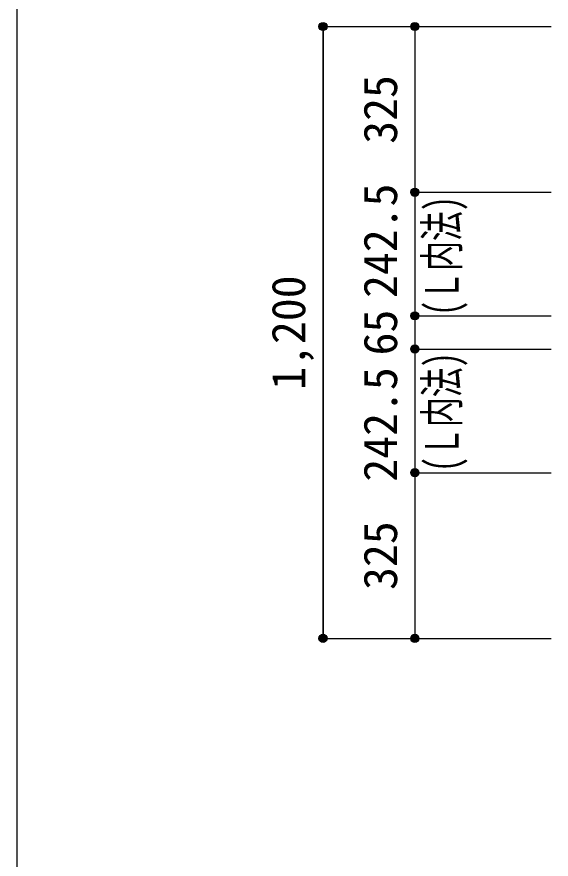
# Model space of a CAD drawing. Units: millimetres at full size, sheet at 1:30. Extents: x -5973 to 5954, y -4195 to 4201.
# Drawn here: x -5973 to -4926, y 1423 to 3075 of the extents above; entities that cross this region are included whole.
import ezdxf
from ezdxf.enums import TextEntityAlignment as Align

# ---------------------------------------------------------------- set-up
doc = ezdxf.new("R2010")
doc.units = ezdxf.units.MM
doc.header["$LTSCALE"] = 30
doc.header["$PDMODE"] = 32
doc.header["$PDSIZE"] = 15
for name, color, linetype in [('0-7_文字', 4, 'Continuous'), ('0-D_寸法', 4, 'Continuous'), ('F-0_枠', 6, 'Continuous')]:
    doc.layers.add(name, color=color, linetype=linetype)
doc.styles.add('ＭＳ ゴシック', font='')
doc.styles.get('ＭＳ ゴシック').set_extended_font_data('MS Gothic')

msp = doc.modelspace()

# ---------------------------------------------------------------- linework, layer by layer
at = {"layer": '0-D_寸法'}
for p, q in [((-5372.84, 3056.03), (-5192.84, 3056.03)), ((-5372.84, 3056.03), (-5192.84, 3056.03)), ((-5372.84, 3056.03), (-5372.84, 1856.03)), ((-5192.84, 3056.03), (-4925.8, 3056.03)), ((-5192.84, 3056.03), (-5192.84, 2731.03)), ((-5192.84, 2731.03), (-4925.8, 2731.03)), ((-5192.84, 2731.03), (-5192.84, 2488.53)), ((-5192.84, 2488.53), (-4925.8, 2488.53)), ((-5192.84, 2488.53), (-5192.84, 2423.53)), ((-5192.84, 2423.53), (-4925.8, 2423.53)), ((-5192.84, 2423.53), (-5192.84, 2181.03)), ((-5192.84, 2181.03), (-4925.8, 2181.03)), ((-5192.84, 2181.03), (-5192.84, 1856.03)), ((-5372.84, 1856.03), (-5192.84, 1856.03)), ((-5192.84, 1856.03), (-4925.8, 1856.03)), ((-5192.84, 1856.03), (-4925.8, 1856.03))]:
    msp.add_line(p, q, dxfattribs=at)
msp.add_lwpolyline([(-5372.84, 1856.03), (-5372.84, 3056.03), (-5372.84, 1856.03)], dxfattribs=at)
for centre, radius in [((-5372.84, 3056.03), 8), ((-5372.84, 3056.03), 7.2), ((-5372.84, 3056.03), 6.4), ((-5372.84, 3056.03), 5.6), ((-5372.84, 3056.03), 4.8), ((-5372.84, 3056.03), 4), ((-5372.84, 3056.03), 3.2), ((-5372.84, 3056.03), 2.4), ((-5372.84, 3056.03), 1.6), ((-5372.84, 3056.03), 0.8), ((-5192.84, 3056.03), 8), ((-5192.84, 3056.03), 7.2), ((-5192.84, 3056.03), 6.4), ((-5192.84, 3056.03), 5.6), ((-5192.84, 3056.03), 4.8), ((-5192.84, 3056.03), 4), ((-5192.84, 3056.03), 3.2), ((-5192.84, 3056.03), 2.4), ((-5192.84, 3056.03), 1.6), ((-5192.84, 3056.03), 0.8), ((-5192.84, 2731.03), 8), ((-5192.84, 2731.03), 7.2), ((-5192.84, 2731.03), 6.4), ((-5192.84, 2731.03), 5.6), ((-5192.84, 2731.03), 4.8), ((-5192.84, 2731.03), 4), ((-5192.84, 2731.03), 3.2), ((-5192.84, 2731.03), 2.4), ((-5192.84, 2731.03), 1.6), ((-5192.84, 2731.03), 0.8), ((-5192.84, 2488.53), 8), ((-5192.84, 2488.53), 7.2), ((-5192.84, 2488.53), 6.4), ((-5192.84, 2488.53), 5.6), ((-5192.84, 2488.53), 4.8), ((-5192.84, 2488.53), 4), ((-5192.84, 2488.53), 3.2), ((-5192.84, 2488.53), 2.4), ((-5192.84, 2488.53), 1.6), ((-5192.84, 2488.53), 0.8), ((-5192.84, 2423.53), 8), ((-5192.84, 2423.53), 7.2), ((-5192.84, 2423.53), 6.4), ((-5192.84, 2423.53), 5.6), ((-5192.84, 2423.53), 4.8), ((-5192.84, 2423.53), 4), ((-5192.84, 2423.53), 3.2), ((-5192.84, 2423.53), 2.4), ((-5192.84, 2423.53), 1.6), ((-5192.84, 2423.53), 0.8), ((-5192.84, 2181.03), 8), ((-5192.84, 2181.03), 7.2), ((-5192.84, 2181.03), 6.4), ((-5192.84, 2181.03), 5.6), ((-5192.84, 2181.03), 4.8), ((-5192.84, 2181.03), 4), ((-5192.84, 2181.03), 3.2), ((-5192.84, 2181.03), 2.4), ((-5192.84, 2181.03), 1.6), ((-5192.84, 2181.03), 0.8), ((-5372.84, 1856.03), 8), ((-5372.84, 1856.03), 7.2), ((-5372.84, 1856.03), 6.4), ((-5372.84, 1856.03), 5.6), ((-5372.84, 1856.03), 4.8), ((-5372.84, 1856.03), 4), ((-5372.84, 1856.03), 3.2), ((-5372.84, 1856.03), 2.4), ((-5372.84, 1856.03), 1.6), ((-5372.84, 1856.03), 0.8), ((-5192.84, 1856.03), 8), ((-5192.84, 1856.03), 7.2), ((-5192.84, 1856.03), 6.4), ((-5192.84, 1856.03), 5.6), ((-5192.84, 1856.03), 4.8), ((-5192.84, 1856.03), 4), ((-5192.84, 1856.03), 3.2), ((-5192.84, 1856.03), 2.4), ((-5192.84, 1856.03), 1.6), ((-5192.84, 1856.03), 0.8)]:
    msp.add_circle(centre, radius, dxfattribs=at)
at = {"layer": '0-D_寸法', "color": 7}
for p in [(-5372.84, 3056.03), (-5192.84, 3056.03), (-5192.84, 2731.03), (-5192.84, 2488.53), (-5192.84, 2423.53), (-5192.84, 2181.03), (-5372.84, 1856.03), (-5192.84, 1856.03)]:
    msp.add_point(p, dxfattribs=at)
at = {"layer": 'F-0_枠'}
msp.add_line((-5972.88, 4201.15), (-5972.88, -4195.24), dxfattribs=at)

# ---------------------------------------------------------------- texts
at = {"layer": '0-7_文字', "style": 'ＭＳ ゴシック', "width": 0.65}
for p in [(-5087.12, 2489.18), (-5087.12, 2182.88)]:
    msp.add_text('(Ｌ内法)', height=65.98, rotation=90, dxfattribs=at).set_placement(p, align=Align.BOTTOM_LEFT)
at = {"layer": '0-D_寸法', "style": 'ＭＳ ゴシック'}
for s, p in [('325', (-5207.84, 2826.03)), ('242.5', (-5207.84, 2523.66)), ('1,200', (-5387.84, 2343.53)), ('65', (-5207.84, 2411.03)), ('242.5', (-5207.84, 2163.4)), ('325', (-5207.84, 1951.03))]:
    msp.add_text(s, height=65.98, rotation=90, dxfattribs=at).set_placement(p, align=Align.BOTTOM_LEFT)

doc.saveas('drawing.dxf')
